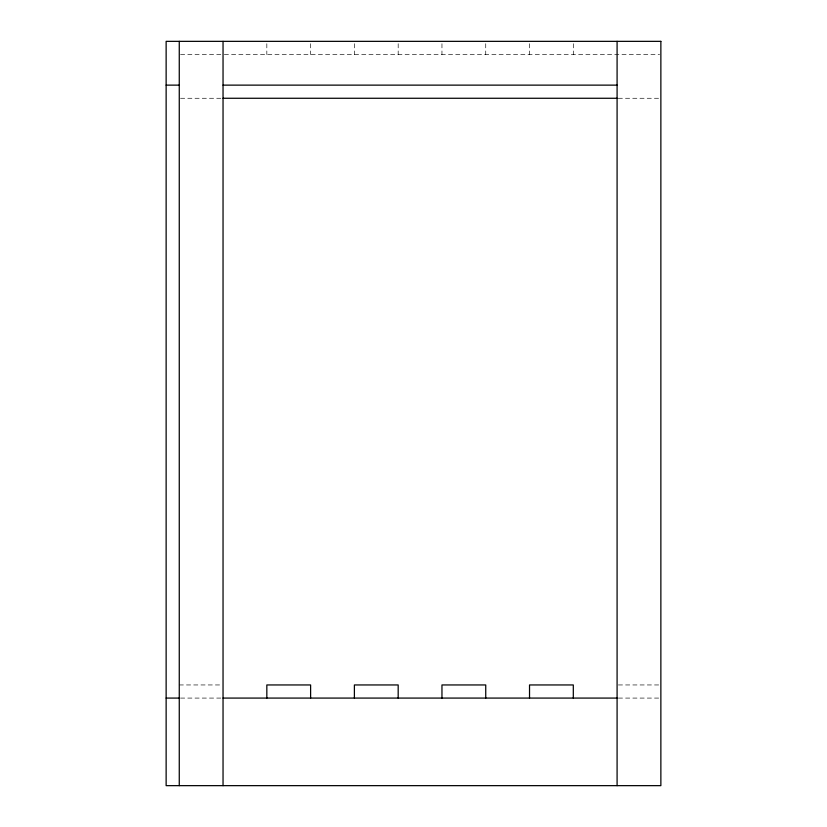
<?xml version="1.0" encoding="UTF-8"?>
<svg xmlns="http://www.w3.org/2000/svg" width="827" height="827" viewBox="0 0 827 827"><rect width="100%" height="100%" fill="white"/><g stroke="black" fill="none" stroke-linecap="round" stroke-linejoin="round"><path stroke-width="0.62" stroke-dasharray="4.13 3.1" d="M180.555 54.489L221.76 54.489M224.334 54.489L659.584 54.489M180.555 98.268L221.76 98.268M618.265 98.268L659.584 98.268M179.263 684.952L221.76 684.952M618.379 684.952L659.584 684.952M180.555 698.081L221.76 698.081M618.379 698.081L659.584 698.081M573.307 43.738L573.307 54.489M529.528 43.738L529.528 54.489M485.738 43.738L485.738 54.489M441.959 43.738L441.959 54.489M398.18 43.738L398.18 54.489M354.39 43.738L354.39 54.489M310.611 43.738L310.611 54.489M266.832 43.738L266.832 54.489"/><path stroke-width="1.24" d="M166.134 85.129L179.263 85.129M223.042 85.129L617.087 85.129M223.042 98.268L617.087 98.268M166.134 698.081L179.263 698.081M223.042 698.081L617.087 698.081M617.087 41.35L617.087 785.65M573.307 698.081L573.307 684.952L529.528 684.952L529.528 698.081M485.738 698.081L485.738 684.952L441.959 684.952L441.959 698.081M398.18 698.081L398.18 684.952L354.39 684.952L354.39 698.081M310.611 698.081L310.611 684.952L266.832 684.952L266.832 698.081M223.042 41.35L223.042 785.65M179.263 41.35L179.263 785.65M660.866 41.35L166.134 41.35L166.134 785.65L660.866 785.65L660.866 41.35"/></g></svg>
